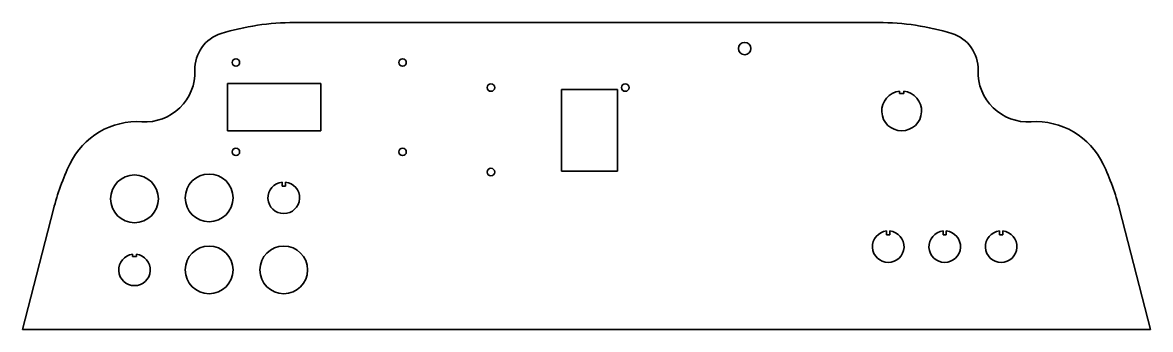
# Model space of a CAD drawing. Extents: x 70 to 524, y 148 to 272.
import ezdxf

# ---------------------------------------------------------------- set-up
doc = ezdxf.new("R2010")
doc.units = 0

msp = doc.modelspace()

# ---------------------------------------------------------------- linework, layer by layer
at = {"color": 1, "lineweight": 35}
for p, q in [((414.408844, 271.79599), (179.591171, 271.79599)), ((152.725464, 247.203995), (190.225464, 247.203995)), ((286.998993, 244.79599), (286.998993, 211.895996)), ((286.998993, 244.79599), (309.498993, 244.79599)), ((309.498993, 211.895996), (309.498993, 244.79599)), ((190.225464, 228.203995), (152.725464, 228.203995)), ((309.498993, 211.895996), (286.998993, 211.895996)), ((82.725464, 196.636185), (70.305511, 148.203995)), ((511.274536, 196.63623), (523.694519, 148.203995)), ((70.305511, 148.203995), (523.694519, 148.203995))]:
    msp.add_line(p, q, dxfattribs=at)
at = {"color": 1, "lineweight": 35, "ltscale": 0.475}
for p, q in [((152.725464, 247.203995), (152.725464, 228.203995)), ((190.225464, 228.203995), (190.225464, 247.203995))]:
    msp.add_line(p, q, dxfattribs=at)
at = {"color": 1, "lineweight": 35, "ltscale": 0.023868}
for p, q in [((422.844513, 243.203995), (422.844513, 244.158707)), ((424.544495, 244.158707), (424.544495, 243.203995))]:
    msp.add_line(p, q, dxfattribs=at)
at = {"color": 1, "lineweight": 35, "ltscale": 0.0425}
msp.add_line((422.844513, 243.203995), (424.544495, 243.203995), dxfattribs=at)
at = {"color": 1, "lineweight": 35, "ltscale": 0.039165}
for p, q in [((174.655106, 205.953995), (174.655106, 207.520599)), ((417.644104, 186.304001), (417.644104, 187.870605)), ((440.344086, 186.304001), (440.344086, 187.870605)), ((463.044098, 186.304001), (463.044098, 187.870605))]:
    msp.add_line(p, q, dxfattribs=at)
at = {"color": 1, "lineweight": 35, "ltscale": 0.0325}
for p, q in [((174.655106, 205.953995), (175.955093, 205.953995)), ((417.644104, 186.304001), (418.944092, 186.304001)), ((440.344086, 186.304001), (441.644104, 186.304001)), ((463.044098, 186.304001), (464.344116, 186.304001))]:
    msp.add_line(p, q, dxfattribs=at)
at = {"color": 1, "lineweight": 35, "ltscale": 0.039167}
for p, q in [((175.955093, 207.520676), (175.955093, 205.953995)), ((418.944092, 187.870682), (418.944092, 186.304001)), ((441.644104, 187.870682), (441.644104, 186.304001)), ((464.344116, 187.870682), (464.344116, 186.304001))]:
    msp.add_line(p, q, dxfattribs=at)
at = {"color": 1, "lineweight": 35, "ltscale": 0.024128}
msp.add_line((114.520172, 177.540131), (114.520172, 178.505249), dxfattribs=at)
at = {"color": 1, "lineweight": 35, "ltscale": 0.03925}
msp.add_line((114.520172, 177.540131), (116.090179, 177.540131), dxfattribs=at)
at = {"color": 1, "lineweight": 35, "ltscale": 0.02413}
msp.add_line((116.090179, 178.505325), (116.090179, 177.540131), dxfattribs=at)
at = {"color": 1, "lineweight": 35}
for centre, radius in [((360.58252, 261.304932), 2.5), ((156.075455, 255.703995), 1.5), ((223.075455, 255.703995), 1.5), ((258.598999, 245.595993), 1.5), ((312.598999, 245.595993), 1.5), ((156.075455, 219.703995), 1.5), ((223.075455, 219.703995), 1.5), ((258.598999, 211.595993), 1.5), ((115.305511, 200.803345), 9.6), ((145.305496, 201.203995), 9.6), ((145.305496, 172.203995), 9.6), ((175.305496, 172.203995), 9.6)]:
    msp.add_circle(centre, radius, dxfattribs=at)
for centre, radius, start, end in [((179.591171, 171.79599), 100, 90.000003, 107.11979), ((414.408844, 171.79599), 100, 72.880092, 90.000003), ((154.569672, 253.029755), 15, 107.11979, 182.019805), ((439.430481, 253.029709), 15, 357.979548, 72.880092), ((119.591431, 251.796188), 20, 266.333914, 2.01981), ((474.408752, 251.795746), 20, 177.979553, 273.666149), ((423.694489, 236.203995), 8, 96.099191, 83.900808), ((116.394348, 201.898499), 30, 86.333912, 154.530161), ((477.605865, 201.898071), 30, 25.469437, 93.666154), ((179.591171, 171.79599), 100, 154.530161, 165.617034), ((414.408844, 171.79599), 100, 14.38299, 25.469437), ((175.305496, 201.203995), 6.35, 95.878862, 84.128437), ((418.294495, 181.554001), 6.35, 95.878862, 84.128437), ((440.994507, 181.554001), 6.35, 95.878862, 84.128437), ((463.694519, 181.554001), 6.35, 95.878862, 84.128437), ((115.305511, 172.203995), 6.35, 97.104219, 82.901845)]:
    msp.add_arc(centre, radius, start, end, dxfattribs=at)

doc.saveas('drawing.dxf')
